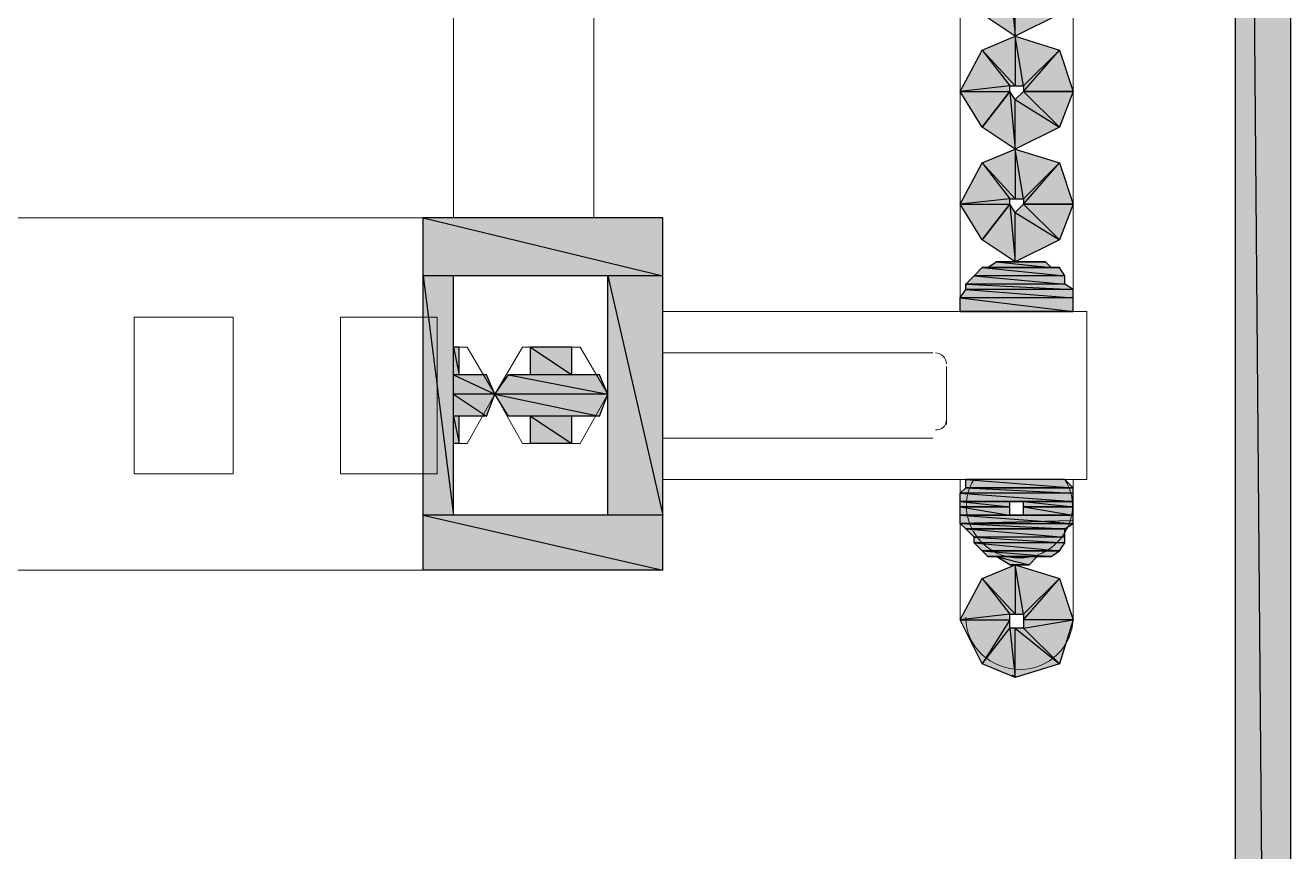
# Model space of a CAD drawing. Header units: millimetres. Extents: x 50 to 186, y -32 to 33.
# Drawn here: x 115.422 to 116.064, y -11.25 to -10.831 of the extents above; entities that cross this region are included whole.
import ezdxf

# ---------------------------------------------------------------- set-up
doc = ezdxf.new("R2010")
doc.units = ezdxf.units.MM
doc.layers.add('Prumada Eletrica', color=40, linetype='Continuous', lineweight=30)

msp = doc.modelspace()

# ---------------------------------------------------------------- hatches: boundary and pattern name
at = {"layer": 'Prumada Eletrica', "true_color": 0x000007}
h = msp.add_hatch(color=7, dxfattribs=at)
h.paths.add_polyline_path([(116.06382, -9.68853), (116.03588, -9.68853), (116.06382, -13.03237)])
h.paths.add_polyline_path([(116.03588, -9.68853), (116.06382, -13.03237), (116.03588, -13.03237)])
h = msp.add_hatch(color=7, dxfattribs=at)
h.paths.add_polyline_path([(115.90738, -10.82549), (115.92135, -10.80734), (115.92414, -10.83667)])
h.paths.add_polyline_path([(115.92135, -10.80734), (115.92414, -10.83667), (115.92414, -10.81153)])
h.paths.add_polyline_path([(115.92414, -10.83667), (115.92414, -10.81153), (115.94649, -10.82549)])
h.paths.add_polyline_path([(115.92414, -10.81153), (115.94649, -10.82549), (115.92833, -10.80734)])
h.paths.add_polyline_path([(115.94649, -10.82549), (115.92833, -10.80734), (115.95347, -10.80734)])
h = msp.add_hatch(color=7, dxfattribs=at)
h.paths.add_polyline_path([(115.95347, -10.8646), (115.92833, -10.8646), (115.94649, -10.84365)])
h.paths.add_polyline_path([(115.92833, -10.8646), (115.94649, -10.84365), (115.92833, -10.86181)])
h.paths.add_polyline_path([(115.94649, -10.84365), (115.92833, -10.86181), (115.92414, -10.83667)])
h.paths.add_polyline_path([(115.92833, -10.86181), (115.92414, -10.83667), (115.92414, -10.86181)])
h.paths.add_polyline_path([(115.92414, -10.83667), (115.92414, -10.86181), (115.90738, -10.84365)])
h.paths.add_polyline_path([(115.92414, -10.86181), (115.90738, -10.84365), (115.92135, -10.86181)])
h.paths.add_polyline_path([(115.90738, -10.84365), (115.92135, -10.86181), (115.89621, -10.8646)])
h.paths.add_polyline_path([(115.92135, -10.86181), (115.89621, -10.8646), (115.92135, -10.8646)])
h.paths.add_polyline_path([(115.89621, -10.8646), (115.92135, -10.8646), (115.90738, -10.88276)])
h = msp.add_hatch(color=7, dxfattribs=at)
h.paths.add_polyline_path([(115.90738, -10.88276), (115.92135, -10.8646), (115.92414, -10.89394)])
h.paths.add_polyline_path([(115.92135, -10.8646), (115.92414, -10.89394), (115.92414, -10.86879)])
h.paths.add_polyline_path([(115.92414, -10.89394), (115.92414, -10.86879), (115.94649, -10.88276)])
h.paths.add_polyline_path([(115.92414, -10.86879), (115.94649, -10.88276), (115.92833, -10.8646)])
h.paths.add_polyline_path([(115.94649, -10.88276), (115.92833, -10.8646), (115.95347, -10.8646)])
h = msp.add_hatch(color=7, dxfattribs=at)
h.paths.add_polyline_path([(115.95347, -10.92187), (115.92833, -10.92187), (115.94649, -10.90092)])
h.paths.add_polyline_path([(115.92833, -10.92187), (115.94649, -10.90092), (115.92833, -10.91908)])
h.paths.add_polyline_path([(115.94649, -10.90092), (115.92833, -10.91908), (115.92414, -10.89394)])
h.paths.add_polyline_path([(115.92833, -10.91908), (115.92414, -10.89394), (115.92414, -10.91908)])
h.paths.add_polyline_path([(115.92414, -10.89394), (115.92414, -10.91908), (115.90738, -10.90092)])
h.paths.add_polyline_path([(115.92414, -10.91908), (115.90738, -10.90092), (115.92135, -10.91908)])
h.paths.add_polyline_path([(115.90738, -10.90092), (115.92135, -10.91908), (115.89621, -10.92187)])
h.paths.add_polyline_path([(115.92135, -10.91908), (115.89621, -10.92187), (115.92135, -10.92187)])
h.paths.add_polyline_path([(115.89621, -10.92187), (115.92135, -10.92187), (115.90738, -10.94003)])
h = msp.add_hatch(color=7, dxfattribs=at)
h.paths.add_polyline_path([(115.90738, -10.94003), (115.92135, -10.92187), (115.92414, -10.9512)])
h.paths.add_polyline_path([(115.92135, -10.92187), (115.92414, -10.9512), (115.92414, -10.92606)])
h.paths.add_polyline_path([(115.92414, -10.9512), (115.92414, -10.92606), (115.94649, -10.94003)])
h.paths.add_polyline_path([(115.92414, -10.92606), (115.94649, -10.94003), (115.92833, -10.92187)])
h.paths.add_polyline_path([(115.94649, -10.94003), (115.92833, -10.92187), (115.95347, -10.92187)])
h = msp.add_hatch(color=7, dxfattribs=at)
h.paths.add_polyline_path([(115.74536, -10.92885), (115.62384, -10.92885), (115.74536, -10.95819)])
h.paths.add_polyline_path([(115.62384, -10.92885), (115.74536, -10.95819), (115.62384, -10.95819)])
h = msp.add_hatch(color=7, dxfattribs=at)
h.paths.add_polyline_path([(115.94649, -10.954), (115.90738, -10.954), (115.94928, -10.95819)])
h.paths.add_polyline_path([(115.90738, -10.954), (115.94928, -10.95819), (115.90319, -10.95819)])
h = msp.add_hatch(color=7, dxfattribs=at)
h.paths.add_polyline_path([(115.93951, -10.9512), (115.91436, -10.9512), (115.9423, -10.954)])
h.paths.add_polyline_path([(115.91436, -10.9512), (115.9423, -10.954), (115.91017, -10.954)])
h = msp.add_hatch(color=7, dxfattribs=at)
h.paths.add_polyline_path([(115.6392, -10.95819), (115.62384, -10.95819), (115.6392, -11.0797)])
h.paths.add_polyline_path([(115.62384, -10.95819), (115.6392, -11.0797), (115.62384, -11.0797)])
h = msp.add_hatch(color=7, dxfattribs=at)
h.paths.add_polyline_path([(115.74536, -10.95819), (115.71742, -10.95819), (115.74536, -11.0797)])
h.paths.add_polyline_path([(115.71742, -10.95819), (115.74536, -11.0797), (115.71742, -11.0797)])
h = msp.add_hatch(color=7, dxfattribs=at)
h.paths.add_polyline_path([(115.94928, -10.95819), (115.90319, -10.95819), (115.94928, -10.96238)])
h.paths.add_polyline_path([(115.90319, -10.95819), (115.94928, -10.96238), (115.899, -10.96238)])
h = msp.add_hatch(color=7, dxfattribs=at)
h.paths.add_polyline_path([(115.95347, -10.96517), (115.899, -10.96517), (115.95347, -10.96936)])
h.paths.add_polyline_path([(115.899, -10.96517), (115.95347, -10.96936), (115.89621, -10.96936)])
h = msp.add_hatch(color=7, dxfattribs=at)
h.paths.add_polyline_path([(115.94928, -10.96238), (115.899, -10.96238), (115.95347, -10.96517)])
h.paths.add_polyline_path([(115.899, -10.96238), (115.95347, -10.96517), (115.899, -10.96517)])
h = msp.add_hatch(color=7, dxfattribs=at)
h.paths.add_polyline_path([(115.95347, -10.96936), (115.89621, -10.96936), (115.95347, -10.97634)])
h.paths.add_polyline_path([(115.89621, -10.96936), (115.95347, -10.97634), (115.89621, -10.97634)])
h.paths.add_polyline_path([(115.95347, -10.97634), (115.89621, -10.97634)])
h.paths.add_polyline_path([(115.89621, -10.97634), (115.95347, -10.97634)])
h = msp.add_hatch(color=7, dxfattribs=at)
h.paths.add_polyline_path([(115.642, -10.9945), (115.6392, -10.9945), (115.642, -11.00847)])
h.paths.add_polyline_path([(115.6392, -10.9945), (115.642, -11.00847), (115.6392, -11.00847)])
h = msp.add_hatch(color=7, dxfattribs=at)
h.paths.add_polyline_path([(115.69926, -10.9945), (115.67831, -10.9945), (115.69926, -11.00847)])
h.paths.add_polyline_path([(115.67831, -10.9945), (115.69926, -11.00847), (115.67831, -11.00847)])
h = msp.add_hatch(color=7, dxfattribs=at)
h.paths.add_polyline_path([(115.65596, -11.00847), (115.6392, -11.00847), (115.66015, -11.01825)])
h.paths.add_polyline_path([(115.6392, -11.00847), (115.66015, -11.01825), (115.6392, -11.01825)])
h = msp.add_hatch(color=7, dxfattribs=at)
h.paths.add_polyline_path([(115.71323, -11.00847), (115.66714, -11.00847), (115.71742, -11.01825)])
h.paths.add_polyline_path([(115.66714, -11.00847), (115.71742, -11.01825), (115.66015, -11.01825)])
h = msp.add_hatch(color=7, dxfattribs=at)
h.paths.add_polyline_path([(115.66015, -11.01825), (115.6392, -11.01825), (115.65596, -11.02942)])
h.paths.add_polyline_path([(115.6392, -11.01825), (115.65596, -11.02942), (115.6392, -11.02942)])
h = msp.add_hatch(color=7, dxfattribs=at)
h.paths.add_polyline_path([(115.71742, -11.01825), (115.66015, -11.01825), (115.71323, -11.02942)])
h.paths.add_polyline_path([(115.66015, -11.01825), (115.71323, -11.02942), (115.66714, -11.02942)])
h = msp.add_hatch(color=7, dxfattribs=at)
h.paths.add_polyline_path([(115.642, -11.02942), (115.6392, -11.02942), (115.642, -11.04339)])
h.paths.add_polyline_path([(115.6392, -11.02942), (115.642, -11.04339), (115.6392, -11.04339)])
h = msp.add_hatch(color=7, dxfattribs=at)
h.paths.add_polyline_path([(115.69926, -11.02942), (115.67831, -11.02942), (115.69926, -11.04339)])
h.paths.add_polyline_path([(115.67831, -11.02942), (115.69926, -11.04339), (115.67831, -11.04339)])
h = msp.add_hatch(color=7, dxfattribs=at)
h.paths.add_polyline_path([(115.94928, -11.06155), (115.899, -11.06155), (115.95347, -11.06574)])
h.paths.add_polyline_path([(115.899, -11.06155), (115.95347, -11.06574), (115.899, -11.06574)])
h.paths.add_polyline_path([(115.95347, -11.06574), (115.899, -11.06574)])
h.paths.add_polyline_path([(115.899, -11.06574), (115.95347, -11.06574)])
h = msp.add_hatch(color=7, dxfattribs=at)
h.paths.add_polyline_path([(115.95347, -11.06574), (115.899, -11.06574), (115.95347, -11.06853)])
h.paths.add_polyline_path([(115.899, -11.06574), (115.95347, -11.06853), (115.89621, -11.06853)])
h = msp.add_hatch(color=7, dxfattribs=at)
h.paths.add_polyline_path([(115.95347, -11.06853), (115.89621, -11.06853), (115.95347, -11.07272)])
h.paths.add_polyline_path([(115.89621, -11.06853), (115.95347, -11.07272), (115.89621, -11.07272)])
h.paths.add_polyline_path([(115.95347, -11.07272), (115.89621, -11.07272)])
h.paths.add_polyline_path([(115.89621, -11.07272), (115.95347, -11.07272)])
h.paths.add_polyline_path([(115.95347, -11.07272), (115.92414, -11.07272)])
h.paths.add_polyline_path([(115.95347, -11.07272), (115.92414, -11.07272)])
h = msp.add_hatch(color=7, dxfattribs=at)
h.paths.add_polyline_path([(115.92135, -11.07272), (115.89621, -11.07272)])
h.paths.add_polyline_path([(115.92135, -11.07272), (115.89621, -11.07272), (115.92414, -11.07272)])
h = msp.add_hatch(color=7, dxfattribs=at)
h.paths.add_polyline_path([(115.92135, -11.07272), (115.89621, -11.07272), (115.92135, -11.07551)])
h.paths.add_polyline_path([(115.89621, -11.07272), (115.92135, -11.07551), (115.89621, -11.07551)])
h = msp.add_hatch(color=7, dxfattribs=at)
h.paths.add_polyline_path([(115.92135, -11.07551), (115.89621, -11.07551), (115.92135, -11.0797)])
h.paths.add_polyline_path([(115.89621, -11.07551), (115.92135, -11.0797), (115.89621, -11.0797)])
h = msp.add_hatch(color=7, dxfattribs=at)
h.paths.add_polyline_path([(115.95347, -11.07272), (115.92833, -11.07272), (115.95347, -11.07551)])
h.paths.add_polyline_path([(115.92833, -11.07272), (115.95347, -11.07551), (115.92833, -11.07551)])
h = msp.add_hatch(color=7, dxfattribs=at)
h.paths.add_polyline_path([(115.95347, -11.07551), (115.92833, -11.07551), (115.95347, -11.0797)])
h.paths.add_polyline_path([(115.92833, -11.07551), (115.95347, -11.0797), (115.92833, -11.0797)])
h = msp.add_hatch(color=7, dxfattribs=at)
h.paths.add_polyline_path([(115.74536, -11.0797), (115.62384, -11.0797), (115.74536, -11.10764)])
h.paths.add_polyline_path([(115.62384, -11.0797), (115.74536, -11.10764), (115.62384, -11.10764)])
h = msp.add_hatch(color=7, dxfattribs=at)
h.paths.add_polyline_path([(115.92414, -11.0797), (115.89621, -11.0797)])
h.paths.add_polyline_path([(115.92414, -11.0797), (115.89621, -11.0797), (115.92135, -11.0797)])
h = msp.add_hatch(color=7, dxfattribs=at)
h.paths.add_polyline_path([(115.95347, -11.0797), (115.89621, -11.0797), (115.95347, -11.08389)])
h.paths.add_polyline_path([(115.89621, -11.0797), (115.95347, -11.08389), (115.89621, -11.08389)])
h.paths.add_polyline_path([(115.95347, -11.08389), (115.89621, -11.08389)])
h.paths.add_polyline_path([(115.89621, -11.08389), (115.95347, -11.08389), (115.95347, -11.0825)])
h = msp.add_hatch(color=7, dxfattribs=at)
h.paths.add_polyline_path([(115.95347, -11.08389), (115.89621, -11.08389), (115.94928, -11.08669)])
h.paths.add_polyline_path([(115.89621, -11.08389), (115.94928, -11.08669), (115.899, -11.08669)])
h.paths.add_polyline_path([(115.94928, -11.08669), (115.899, -11.08669)])
h.paths.add_polyline_path([(115.899, -11.08669), (115.94928, -11.08669)])
h = msp.add_hatch(color=7, dxfattribs=at)
h.paths.add_polyline_path([(115.94928, -11.08669), (115.899, -11.08669), (115.94928, -11.09088)])
h.paths.add_polyline_path([(115.899, -11.08669), (115.94928, -11.09088), (115.90319, -11.09088)])
h = msp.add_hatch(color=7, dxfattribs=at)
h.paths.add_polyline_path([(115.94928, -11.09088), (115.90319, -11.09088), (115.94928, -11.09367)])
h.paths.add_polyline_path([(115.90319, -11.09088), (115.94928, -11.09367), (115.90319, -11.09367)])
h = msp.add_hatch(color=7, dxfattribs=at)
h.paths.add_polyline_path([(115.94928, -11.09367), (115.90319, -11.09367), (115.94649, -11.09786)])
h.paths.add_polyline_path([(115.90319, -11.09367), (115.94649, -11.09786), (115.90738, -11.09786)])
h.paths.add_polyline_path([(115.94649, -11.09786), (115.90738, -11.09786)])
h.paths.add_polyline_path([(115.90738, -11.09786), (115.94649, -11.09786)])
h = msp.add_hatch(color=7, dxfattribs=at)
h.paths.add_polyline_path([(115.94649, -11.09786), (115.90738, -11.09786), (115.9423, -11.10066)])
h.paths.add_polyline_path([(115.90738, -11.09786), (115.9423, -11.10066), (115.91017, -11.10066)])
h = msp.add_hatch(color=7, dxfattribs=at)
h.paths.add_polyline_path([(115.93951, -11.10066), (115.93811, -11.10066), (115.91017, -11.10066)])
h.paths.add_polyline_path([(115.93951, -11.10066), (115.91017, -11.10066), (115.9423, -11.10066)])
h = msp.add_hatch(color=7, dxfattribs=at)
h.paths.add_polyline_path([(115.93951, -11.10066), (115.91017, -11.10066), (115.93531, -11.10066)])
h.paths.add_polyline_path([(115.91017, -11.10066), (115.93531, -11.10066), (115.91436, -11.10066)])
h.paths.add_polyline_path([(115.93531, -11.10066), (115.91436, -11.10066)])
h.paths.add_polyline_path([(115.91436, -11.10066), (115.93531, -11.10066)])
h = msp.add_hatch(color=7, dxfattribs=at)
h.paths.add_polyline_path([(115.93531, -11.10066), (115.91436, -11.10066), (115.93112, -11.10485)])
h.paths.add_polyline_path([(115.91436, -11.10066), (115.93112, -11.10485), (115.92135, -11.10485)])
h.paths.add_polyline_path([(115.93112, -11.10485), (115.92135, -11.10485), (115.92414, -11.10485)])
h = msp.add_hatch(color=7, dxfattribs=at)
h.paths.add_polyline_path([(115.94649, -11.15513), (115.92833, -11.13697), (115.95347, -11.13278)])
h.paths.add_polyline_path([(115.92833, -11.13697), (115.95347, -11.13278), (115.92833, -11.13278)])
h.paths.add_polyline_path([(115.95347, -11.13278), (115.92833, -11.13278), (115.94649, -11.11183)])
h.paths.add_polyline_path([(115.92833, -11.13278), (115.94649, -11.11183), (115.92833, -11.12999)])
h.paths.add_polyline_path([(115.94649, -11.11183), (115.92833, -11.12999), (115.92414, -11.10485)])
h.paths.add_polyline_path([(115.92833, -11.12999), (115.92414, -11.10485), (115.92414, -11.12999)])
h.paths.add_polyline_path([(115.92414, -11.10485), (115.92414, -11.12999), (115.90738, -11.11183)])
h.paths.add_polyline_path([(115.92414, -11.12999), (115.90738, -11.11183), (115.92135, -11.12999)])
h.paths.add_polyline_path([(115.90738, -11.11183), (115.92135, -11.12999), (115.89621, -11.13278)])
h.paths.add_polyline_path([(115.92135, -11.12999), (115.89621, -11.13278), (115.92135, -11.13278)])
h.paths.add_polyline_path([(115.89621, -11.13278), (115.92135, -11.13278), (115.90738, -11.15513)])
h.paths.add_polyline_path([(115.92135, -11.13278), (115.90738, -11.15513), (115.92135, -11.13697)])
h.paths.add_polyline_path([(115.90738, -11.15513), (115.92135, -11.13697), (115.92414, -11.16211)])
h.paths.add_polyline_path([(115.92135, -11.13697), (115.92414, -11.16211), (115.92414, -11.13697)])
h.paths.add_polyline_path([(115.92414, -11.16211), (115.92414, -11.13697), (115.94649, -11.15513)])
h.paths.add_polyline_path([(115.92414, -11.13697), (115.94649, -11.15513), (115.92833, -11.13697)])

# ---------------------------------------------------------------- linework, layer by layer
at = {"layer": 'Prumada Eletrica', "color": 7, "linetype": 'Continuous', "lineweight": 20, "true_color": 0x000007}
for points in [[(114.31927, -9.46645), (116.03588, -9.46645), (116.03588, -13.03237), (114.31228, -13.03237), (114.31088, -13.03098), (114.24803, -13.03237)], [(116.03588, -13.03237), (116.06382, -13.03237), (116.06382, -9.68853)], [(115.89621, -10.06845), (115.89621, -10.97634), (115.89621, -10.97634)], [(115.95347, -10.97634), (115.95347, -10.06845), (115.95347, -10.06845)], [(115.6392, -10.92885), (115.6392, -10.58665), (115.6392, -10.58665)], [(115.71044, -10.92885), (115.71044, -10.81572), (115.6392, -10.81572)], [(115.62384, -10.92885), (115.62384, -11.10764), (115.62384, -11.10764)], [(115.6392, -10.95819), (115.71742, -10.95819), (115.71742, -11.0797), (115.6392, -11.0797)], [(115.6392, -10.95819), (115.6392, -11.0797), (115.6392, -11.0797)], [(115.74536, -10.97634), (115.96046, -10.97634), (115.96046, -11.06155), (115.74536, -11.06155)], [(115.6392, -10.9945), (115.64619, -10.9945), (115.66015, -11.01825), (115.64619, -11.04339), (115.6392, -11.04339)], [(115.64619, -10.9945), (115.642, -10.9945), (115.642, -11.00847)], [(115.67831, -10.9945), (115.67831, -11.00847), (115.67831, -11.00847)], [(115.69926, -10.9945), (115.69926, -11.00847), (115.69926, -11.00847)], [(115.88224, -10.9973), (115.74536, -10.9973), (115.74536, -10.9973)], [(115.88922, -11.03361), (115.88922, -11.00428), (115.88922, -11.00428)], [(115.65596, -11.00847), (115.642, -11.00847), (115.642, -11.00847)], [(115.67831, -11.00847), (115.66714, -11.00847), (115.66714, -11.00847)], [(115.71323, -11.00847), (115.69926, -11.00847), (115.69926, -11.00847)], [(115.65596, -11.02942), (115.642, -11.02942), (115.642, -11.02942)], [(115.642, -11.02942), (115.642, -11.04339), (115.642, -11.04339)], [(115.67831, -11.02942), (115.66714, -11.02942), (115.66714, -11.02942)], [(115.67831, -11.02942), (115.67831, -11.04339), (115.67831, -11.04339)], [(115.69926, -11.02942), (115.69926, -11.04339), (115.69926, -11.04339)], [(115.71323, -11.02942), (115.69926, -11.02942), (115.69926, -11.02942)], [(115.74536, -11.0406), (115.88224, -11.0406), (115.88224, -11.0406)], [(115.89621, -11.06155), (115.89621, -11.13278), (115.89621, -11.13278)], [(115.95347, -11.13278), (115.95347, -11.06155), (115.95347, -11.06155)], [(115.92414, -11.16211), (115.92274, -11.16072), (115.92274, -11.16072)]]:
    msp.add_lwpolyline(points, dxfattribs=at)
at = {"layer": 'Prumada Eletrica', "color": 7, "linetype": 'Continuous', "lineweight": -2, "true_color": 0x000007}
for points in [[(116.06382, -9.68853), (116.03588, -9.68853), (116.06382, -13.03237)], [(116.03588, -9.68853), (116.06382, -13.03237), (116.03588, -13.03237)], [(115.90738, -10.82549), (115.92135, -10.80734), (115.92414, -10.83667)], [(115.92135, -10.80734), (115.92414, -10.83667), (115.92414, -10.81153)], [(115.92414, -10.83667), (115.92414, -10.81153), (115.94649, -10.82549)], [(115.92414, -10.83667), (115.92414, -10.86181), (115.90738, -10.84365)], [(115.94649, -10.84365), (115.92833, -10.86181), (115.92414, -10.83667)], [(115.92833, -10.86181), (115.92414, -10.83667), (115.92414, -10.86181)], [(115.90738, -10.84365), (115.92135, -10.86181), (115.89621, -10.8646)], [(115.92414, -10.86181), (115.90738, -10.84365), (115.92135, -10.86181)], [(115.95347, -10.8646), (115.92833, -10.8646), (115.94649, -10.84365)], [(115.92833, -10.8646), (115.94649, -10.84365), (115.92833, -10.86181)], [(115.92135, -10.86181), (115.89621, -10.8646), (115.92135, -10.8646)], [(115.89621, -10.8646), (115.92135, -10.8646), (115.90738, -10.88276)], [(115.90738, -10.88276), (115.92135, -10.8646), (115.92414, -10.89394)], [(115.92135, -10.8646), (115.92414, -10.89394), (115.92414, -10.86879)], [(115.92414, -10.86879), (115.94649, -10.88276), (115.92833, -10.8646)], [(115.94649, -10.88276), (115.92833, -10.8646), (115.95347, -10.8646)], [(115.92414, -10.89394), (115.92414, -10.86879), (115.94649, -10.88276)], [(115.92414, -10.89394), (115.92414, -10.91908), (115.90738, -10.90092)], [(115.94649, -10.90092), (115.92833, -10.91908), (115.92414, -10.89394)], [(115.92833, -10.91908), (115.92414, -10.89394), (115.92414, -10.91908)], [(115.90738, -10.90092), (115.92135, -10.91908), (115.89621, -10.92187)], [(115.92414, -10.91908), (115.90738, -10.90092), (115.92135, -10.91908)], [(115.95347, -10.92187), (115.92833, -10.92187), (115.94649, -10.90092)], [(115.92833, -10.92187), (115.94649, -10.90092), (115.92833, -10.91908)], [(115.92135, -10.91908), (115.89621, -10.92187), (115.92135, -10.92187)], [(115.89621, -10.92187), (115.92135, -10.92187), (115.90738, -10.94003)], [(115.90738, -10.94003), (115.92135, -10.92187), (115.92414, -10.9512)], [(115.92135, -10.92187), (115.92414, -10.9512), (115.92414, -10.92606)], [(115.92414, -10.92606), (115.94649, -10.94003), (115.92833, -10.92187)], [(115.94649, -10.94003), (115.92833, -10.92187), (115.95347, -10.92187)], [(115.74536, -10.92885), (115.62384, -10.92885), (115.74536, -10.95819)], [(115.62384, -10.92885), (115.74536, -10.95819), (115.62384, -10.95819)], [(115.92414, -10.9512), (115.92414, -10.92606), (115.94649, -10.94003)], [(115.90738, -10.954), (115.94928, -10.95819), (115.90319, -10.95819)], [(115.91017, -10.954), (115.94649, -10.954), (115.90738, -10.954)], [(115.94649, -10.954), (115.90738, -10.954), (115.94928, -10.95819)], [(115.91436, -10.9512), (115.9423, -10.954), (115.91017, -10.954)], [(115.9423, -10.954), (115.91017, -10.954), (115.94649, -10.954)], [(115.91716, -10.9512), (115.93951, -10.9512), (115.91436, -10.9512)], [(115.93951, -10.9512), (115.91436, -10.9512), (115.9423, -10.954)], [(115.92135, -10.9512), (115.93112, -10.9512), (115.91716, -10.9512)], [(115.93112, -10.9512), (115.91716, -10.9512), (115.93951, -10.9512)], [(115.92833, -10.9512), (115.92135, -10.9512), (115.93112, -10.9512)], [(115.6392, -10.95819), (115.62384, -10.95819), (115.6392, -11.0797)], [(115.62384, -10.95819), (115.6392, -11.0797), (115.62384, -11.0797)], [(115.74536, -10.95819), (115.71742, -10.95819), (115.74536, -11.0797)], [(115.71742, -10.95819), (115.74536, -11.0797), (115.71742, -11.0797)], [(115.90319, -10.95819), (115.94928, -10.96238), (115.899, -10.96238)], [(115.94928, -10.95819), (115.90319, -10.95819), (115.94928, -10.96238)], [(115.899, -10.96517), (115.95347, -10.96936), (115.89621, -10.96936)], [(115.94928, -10.96238), (115.899, -10.96238), (115.95347, -10.96517)], [(115.899, -10.96238), (115.95347, -10.96517), (115.899, -10.96517)], [(115.95347, -10.96517), (115.899, -10.96517), (115.95347, -10.96936)], [(115.95347, -10.96936), (115.89621, -10.96936), (115.95347, -10.97634)], [(115.89621, -10.96936), (115.95347, -10.97634), (115.89621, -10.97634)], [(115.95347, -10.97634), (115.89621, -10.97634)], [(115.89621, -10.97634), (115.95347, -10.97634), (115.95347, -10.97634)], [(115.642, -10.9945), (115.6392, -10.9945), (115.642, -11.00847)], [(115.6392, -10.9945), (115.642, -11.00847), (115.6392, -11.00847)], [(115.69926, -10.9945), (115.67831, -10.9945), (115.69926, -11.00847)], [(115.67831, -10.9945), (115.69926, -11.00847), (115.67831, -11.00847)], [(115.65596, -11.00847), (115.6392, -11.00847), (115.66015, -11.01825)], [(115.6392, -11.00847), (115.66015, -11.01825), (115.6392, -11.01825)], [(115.66714, -11.00847), (115.71742, -11.01825), (115.66015, -11.01825)], [(115.71323, -11.00847), (115.66714, -11.00847), (115.71742, -11.01825)], [(115.66015, -11.01825), (115.6392, -11.01825), (115.65596, -11.02942)], [(115.6392, -11.01825), (115.65596, -11.02942), (115.6392, -11.02942)], [(115.71742, -11.01825), (115.66015, -11.01825), (115.71323, -11.02942)], [(115.66015, -11.01825), (115.71323, -11.02942), (115.66714, -11.02942)], [(115.642, -11.02942), (115.6392, -11.02942), (115.642, -11.04339)], [(115.6392, -11.02942), (115.642, -11.04339), (115.6392, -11.04339)], [(115.69926, -11.02942), (115.67831, -11.02942), (115.69926, -11.04339)], [(115.67831, -11.02942), (115.69926, -11.04339), (115.67831, -11.04339)], [(115.94928, -11.06155), (115.899, -11.06155), (115.95347, -11.06574)], [(115.899, -11.06155), (115.95347, -11.06574), (115.899, -11.06574)], [(115.899, -11.06574), (115.95347, -11.06853), (115.89621, -11.06853)], [(115.95347, -11.06853), (115.89621, -11.06853), (115.95347, -11.07272)], [(115.89621, -11.06853), (115.95347, -11.07272), (115.89621, -11.07272)], [(115.95347, -11.06574), (115.899, -11.06574)], [(115.899, -11.06574), (115.95347, -11.06574), (115.95347, -11.06574)], [(115.95347, -11.06574), (115.899, -11.06574), (115.95347, -11.06853)], [(115.95347, -11.07272), (115.89621, -11.07272)], [(115.89621, -11.07272), (115.95347, -11.07272), (115.95347, -11.07272)], [(115.89621, -11.07272), (115.92414, -11.07272), (115.92414, -11.07272)], [(115.92414, -11.07272), (115.92414, -11.07272), (115.89621, -11.07272)], [(115.89621, -11.07272), (115.92414, -11.07272), (115.92414, -11.07272)], [(115.92414, -11.07272), (115.92414, -11.07272), (115.89621, -11.07272)], [(115.89621, -11.07272), (115.92414, -11.07272), (115.92414, -11.07272)], [(115.92414, -11.07272), (115.92414, -11.07272), (115.89621, -11.07272)], [(115.92135, -11.07272), (115.92135, -11.07272), (115.89621, -11.07272)], [(115.92135, -11.07272), (115.89621, -11.07272), (115.92414, -11.07272)], [(115.89621, -11.07272), (115.92135, -11.07272), (115.92135, -11.07272)], [(115.92135, -11.07272), (115.92135, -11.07272), (115.89621, -11.07272)], [(115.92135, -11.07272), (115.89621, -11.07272), (115.92135, -11.07551)], [(115.89621, -11.07272), (115.92135, -11.07551), (115.89621, -11.07551)], [(115.89621, -11.07551), (115.92135, -11.07551), (115.92135, -11.07551)], [(115.92135, -11.07551), (115.92135, -11.07551), (115.89621, -11.07551)], [(115.89621, -11.07551), (115.92135, -11.07551), (115.92135, -11.07551)], [(115.92135, -11.07551), (115.92135, -11.07551), (115.89621, -11.07551)], [(115.89621, -11.07551), (115.92135, -11.07551), (115.92135, -11.07551)], [(115.92135, -11.07551), (115.92135, -11.07551), (115.89621, -11.07551)], [(115.89621, -11.07551), (115.92135, -11.07551), (115.92135, -11.07551)], [(115.92135, -11.07551), (115.92135, -11.07551), (115.89621, -11.07551)], [(115.92135, -11.07551), (115.89621, -11.07551)], [(115.89621, -11.07551), (115.92135, -11.07551), (115.92135, -11.07551)], [(115.89621, -11.07551), (115.92135, -11.07551), (115.92135, -11.07551)], [(115.92135, -11.07551), (115.92135, -11.07551), (115.89621, -11.07551)], [(115.92135, -11.07551), (115.89621, -11.07551), (115.92135, -11.0797)], [(115.89621, -11.07551), (115.92135, -11.0797), (115.89621, -11.0797)], [(115.95347, -11.07272), (115.95347, -11.07272), (115.92414, -11.07272)], [(115.95347, -11.07272), (115.92414, -11.07272)], [(115.95347, -11.07272), (115.92414, -11.07272)], [(115.92414, -11.07272), (115.95347, -11.07272), (115.92833, -11.07272)], [(115.92833, -11.07272), (115.95347, -11.07272), (115.95347, -11.07272)], [(115.95347, -11.07272), (115.95347, -11.07272), (115.92833, -11.07272)], [(115.92833, -11.07272), (115.95347, -11.07272), (115.95347, -11.07272)], [(115.95347, -11.07272), (115.95347, -11.07272), (115.92833, -11.07272)], [(115.92833, -11.07272), (115.95347, -11.07272), (115.95347, -11.07272)], [(115.95347, -11.07272), (115.95347, -11.07272), (115.92833, -11.07272)], [(115.95347, -11.07272), (115.92833, -11.07272), (115.95347, -11.07551)], [(115.92833, -11.07272), (115.95347, -11.07551), (115.92833, -11.07551)], [(115.92833, -11.07551), (115.95347, -11.07551), (115.95347, -11.07551)], [(115.95347, -11.07551), (115.95347, -11.07551), (115.92833, -11.07551)], [(115.95347, -11.07551), (115.92833, -11.07551)], [(115.92833, -11.07551), (115.95347, -11.07551), (115.95347, -11.07551)], [(115.92833, -11.07551), (115.95347, -11.07551), (115.95347, -11.07551)], [(115.95347, -11.07551), (115.95347, -11.07551), (115.92833, -11.07551)], [(115.92833, -11.07551), (115.95347, -11.07551), (115.95347, -11.07551)], [(115.95347, -11.07551), (115.95347, -11.07551), (115.92833, -11.07551)], [(115.92833, -11.07551), (115.95347, -11.07551), (115.95347, -11.07551)], [(115.95347, -11.07551), (115.95347, -11.07551), (115.92833, -11.07551)], [(115.95347, -11.07551), (115.92833, -11.07551)], [(115.92833, -11.07551), (115.95347, -11.07551), (115.95347, -11.07551)], [(115.92833, -11.07551), (115.95347, -11.07551), (115.95347, -11.07551)], [(115.95347, -11.07551), (115.95347, -11.07551), (115.92833, -11.07551)], [(115.95347, -11.07551), (115.92833, -11.07551), (115.95347, -11.0797)], [(115.92833, -11.07551), (115.95347, -11.0797), (115.92833, -11.0797)], [(115.74536, -11.0797), (115.62384, -11.0797), (115.74536, -11.10764)], [(115.62384, -11.0797), (115.74536, -11.10764), (115.62384, -11.10764)], [(115.92414, -11.0797), (115.92414, -11.0797), (115.89621, -11.0797)], [(115.92414, -11.0797), (115.89621, -11.0797), (115.92135, -11.0797)], [(115.89621, -11.0797), (115.92414, -11.0797), (115.92414, -11.0797)], [(115.92414, -11.0797), (115.92414, -11.0797), (115.89621, -11.0797)], [(115.89621, -11.0797), (115.92414, -11.0797), (115.92414, -11.0797)], [(115.92414, -11.0797), (115.92414, -11.0797), (115.89621, -11.0797)], [(115.89621, -11.0797), (115.92414, -11.0797), (115.92414, -11.0797)], [(115.92414, -11.0797), (115.92414, -11.0797), (115.89621, -11.0797)], [(115.95347, -11.0797), (115.89621, -11.0797), (115.95347, -11.08389)], [(115.89621, -11.0797), (115.95347, -11.08389), (115.89621, -11.08389)], [(115.89621, -11.08389), (115.95347, -11.08389), (115.95347, -11.0825)], [(115.95347, -11.08389), (115.89621, -11.08389)], [(115.95347, -11.08389), (115.89621, -11.08389), (115.94928, -11.08669)], [(115.89621, -11.08389), (115.94928, -11.08669), (115.899, -11.08669)], [(115.92833, -11.0797), (115.95347, -11.0797), (115.92414, -11.0797)], [(115.92414, -11.0797), (115.95347, -11.0797), (115.95347, -11.0797)], [(115.95347, -11.0797), (115.95347, -11.0797), (115.92414, -11.0797)], [(115.92833, -11.0797), (115.95347, -11.0797), (115.95347, -11.0797)], [(115.95347, -11.0797), (115.95347, -11.0797), (115.92833, -11.0797)], [(115.92833, -11.0797), (115.95347, -11.0797), (115.95347, -11.0797)], [(115.95347, -11.0797), (115.95347, -11.0797), (115.92833, -11.0797)], [(115.95347, -11.0797), (115.92833, -11.0797)], [(115.94928, -11.08669), (115.899, -11.08669)], [(115.899, -11.08669), (115.94928, -11.08669), (115.94928, -11.08669)], [(115.94928, -11.08669), (115.899, -11.08669), (115.94928, -11.09088)], [(115.899, -11.08669), (115.94928, -11.09088), (115.90319, -11.09088)], [(115.94928, -11.09088), (115.90319, -11.09088), (115.94928, -11.09367)], [(115.90319, -11.09088), (115.94928, -11.09367), (115.90319, -11.09367)], [(115.94928, -11.09367), (115.90319, -11.09367), (115.94649, -11.09786)], [(115.90319, -11.09367), (115.94649, -11.09786), (115.90738, -11.09786)], [(115.94649, -11.09786), (115.90738, -11.09786)], [(115.90738, -11.09786), (115.94649, -11.09786), (115.94649, -11.09786)], [(115.94649, -11.09786), (115.90738, -11.09786), (115.9423, -11.10066)], [(115.90738, -11.09786), (115.9423, -11.10066), (115.91017, -11.10066)], [(115.93951, -11.10066), (115.93811, -11.10066), (115.91017, -11.10066)], [(115.93951, -11.10066), (115.91017, -11.10066), (115.9423, -11.10066)], [(115.93951, -11.10066), (115.91017, -11.10066), (115.93531, -11.10066)], [(115.91017, -11.10066), (115.93531, -11.10066), (115.91436, -11.10066)], [(115.93531, -11.10066), (115.91436, -11.10066)], [(115.91436, -11.10066), (115.93531, -11.10066), (115.93531, -11.10066)], [(115.93531, -11.10066), (115.91436, -11.10066), (115.93112, -11.10485)], [(115.91436, -11.10066), (115.93112, -11.10485), (115.92135, -11.10485)], [(115.92414, -11.10485), (115.92414, -11.12999), (115.90738, -11.11183)], [(115.93112, -11.10485), (115.92135, -11.10485), (115.92414, -11.10485)], [(115.92135, -11.10485), (115.93112, -11.10485), (115.93112, -11.10485)], [(115.93112, -11.10485), (115.93112, -11.10485), (115.92135, -11.10485)], [(115.94649, -11.11183), (115.92833, -11.12999), (115.92414, -11.10485)], [(115.92833, -11.12999), (115.92414, -11.10485), (115.92414, -11.12999)], [(115.90738, -11.11183), (115.92135, -11.12999), (115.89621, -11.13278)], [(115.92414, -11.12999), (115.90738, -11.11183), (115.92135, -11.12999)], [(115.95347, -11.13278), (115.92833, -11.13278), (115.94649, -11.11183)], [(115.92833, -11.13278), (115.94649, -11.11183), (115.92833, -11.12999)], [(115.92135, -11.12999), (115.89621, -11.13278), (115.92135, -11.13278)], [(115.89621, -11.13278), (115.92135, -11.13278), (115.90738, -11.15513)], [(115.92135, -11.13278), (115.90738, -11.15513), (115.92135, -11.13697)], [(115.94649, -11.15513), (115.92833, -11.13697), (115.95347, -11.13278)], [(115.92833, -11.13697), (115.95347, -11.13278), (115.92833, -11.13278)], [(115.90738, -11.15513), (115.92135, -11.13697), (115.92414, -11.16211)], [(115.92135, -11.13697), (115.92414, -11.16211), (115.92414, -11.13697)], [(115.92414, -11.16211), (115.92414, -11.13697), (115.94649, -11.15513)], [(115.92414, -11.13697), (115.94649, -11.15513), (115.92833, -11.13697)]]:
    msp.add_lwpolyline(points, close=True, dxfattribs=at)
at = {"layer": 'Prumada Eletrica', "color": 7, "linetype": 'Continuous', "lineweight": 20, "true_color": 0x000007}
for points in [[(115.17408, -10.92885), (115.74536, -10.92885), (115.74536, -11.10764), (114.6056, -11.10764), (114.6056, -10.92885)], [(115.47718, -11.05875), (115.52746, -11.05875), (115.52746, -10.97914), (115.47718, -10.97914)], [(115.58193, -11.05875), (115.63082, -11.05875), (115.63082, -10.97914), (115.58193, -10.97914)], [(115.70345, -10.9945), (115.71742, -11.01825), (115.70345, -11.04339), (115.67412, -11.04339), (115.66015, -11.01825), (115.67412, -10.9945)]]:
    msp.add_lwpolyline(points, close=True, dxfattribs=at)
for points in [[(115.88922, -11.00288), (115.88922, -11.00009), (115.88643, -10.9973), (115.88363, -10.9973)], [(115.88363, -11.03641), (115.88643, -11.03641), (115.88922, -11.03501), (115.88922, -11.03082)], [(115.899, -11.13138), (115.899, -11.14675), (115.91157, -11.15792), (115.92693, -11.15792)], [(115.92693, -11.15792), (115.9409, -11.15792), (115.95347, -11.14675), (115.95347, -11.13138)]]:
    msp.add_open_spline(points, degree=3, dxfattribs=at)
msp.add_open_spline([(115.90319, -11.06155), (115.89621, -11.07272), (115.899, -11.08669), (115.90878, -11.09507), (115.90878, -11.09507), (115.91855, -11.10345), (115.93392, -11.10345), (115.9437, -11.09507), (115.9437, -11.09507), (115.95347, -11.08669), (115.95627, -11.07272), (115.94928, -11.06155)], degree=3, knots=[0, 0, 0, 0, 0.083333, 0.083333, 0.083333, 0.083334, 0.166667, 0.166667, 0.166667, 0.166668, 1, 1, 1, 1], dxfattribs=at)

doc.saveas('drawing.dxf')
